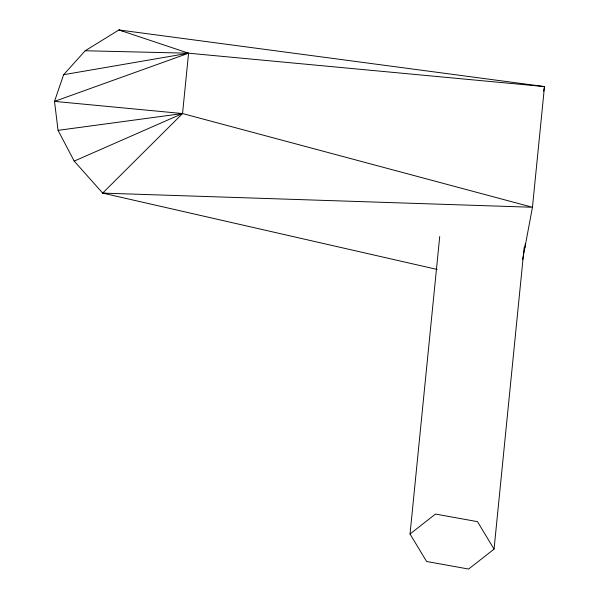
<?xml version="1.0" encoding="UTF-8"?>
<svg xmlns="http://www.w3.org/2000/svg" width="599" height="599" viewBox="0 0 599 599"><rect width="100%" height="100%" fill="white"/><g stroke="black" fill="none" stroke-linecap="round" stroke-linejoin="round"><path stroke-width="0.9" d="M525.278 243.86L524.919 247.514L524.17 247.387L494.055 549.126L468.613 569.05L426.6 561.488L410.03 533.994L439.718 236.523M543.637 91.16L544.491 86.585L118.946 29.95L85.208 50.758L63.606 74.71L54.509 101.388L58.058 130.35L74.201 161.094L102.661 193.103L437.173 269.46M522.687 259.412L532.451 207.261L544.491 86.585L188.573 53.206L85.208 50.758M105.461 193.335L102.661 193.103L182.545 113.548L188.573 53.206L118.946 29.95L122.533 30.953M410.03 533.994L435.473 514.069L477.485 521.639L494.055 549.126M74.201 161.094L182.545 113.548L532.451 207.261L102.661 193.103M63.606 74.71L188.573 53.206L54.509 101.388L182.545 113.548L58.058 130.35"/></g></svg>
